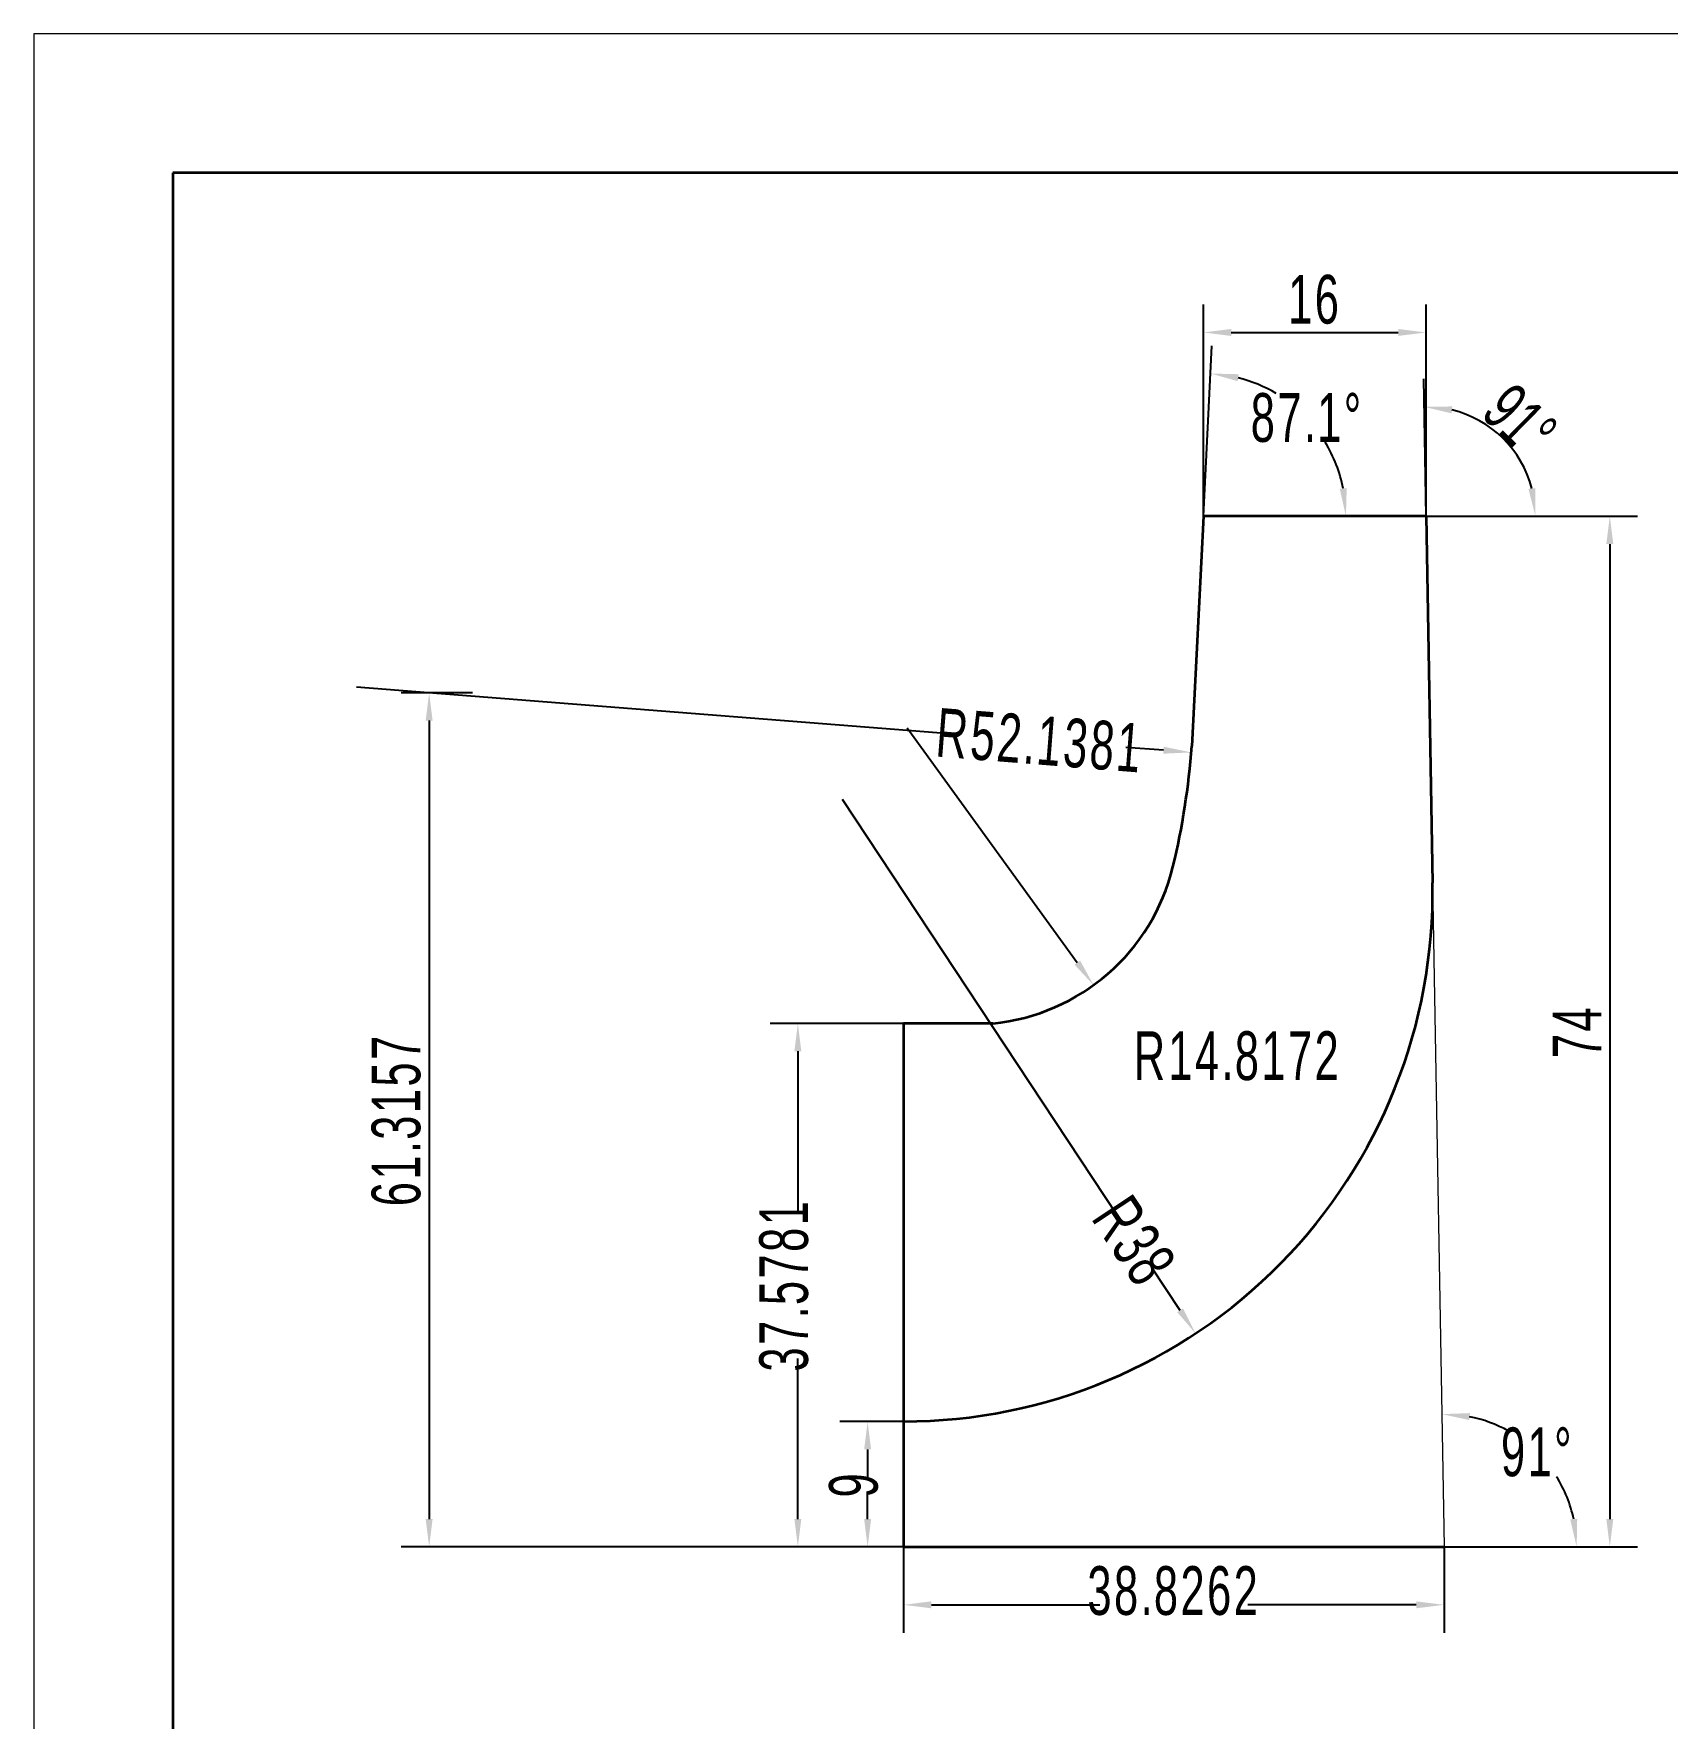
# Model space of a CAD drawing. Header units: millimetres. Extents: x -210 to 210, y -148 to 148.
# Drawn here: x -210 to -92.7, y 27.6 to 148.5 of the extents above; entities that cross this region are included whole.
import ezdxf

# ---------------------------------------------------------------- set-up
doc = ezdxf.new("R2010")
doc.units = ezdxf.units.MM
doc.header["$PDSIZE"] = -10
doc.layers.get('0').update_dxf_attribs({"lineweight": 35})
doc.layers.get('Defpoints').update_dxf_attribs({"lineweight": 18})
for name, color, linetype, lineweight in [('尺寸线层', 3, 'Continuous', 18), ('粗实线层', 7, 'Continuous', 35), ('细实线层', 7, 'Continuous', 18)]:
    doc.layers.add(name, color=color, linetype=linetype, lineweight=lineweight)
doc.styles.add('标准', font='FSGB2312.ttf', dxfattribs={"width": 0.667})
doc.dimstyles.new('标准', dxfattribs={"dimtxt": 3.5, "dimasz": 2, "dimexe": 2, "dimexo": 0, "dimgap": 0, "dimtad": 1, "dimdec": 4, "dimdsep": 46, "dimtxsty": '标准', "dimblk": '_CAXARROW', "dimcen": 0, "dimdle": 8, "dimazin": 2, "dimtfac": 0.707107, "dimtdec": 4, "dimtmove": 2, "dimatfit": 3, "dimfxl": 0, "dimfrac": 2, "dimtolj": 1, "dimarcsym": 0})

# ---------------------------------------------------------------- blocks, each defined once
blk = doc.blocks.new('$CAXA_FRAME_13B17AC1$')
at = {"layer": '粗实线层'}
for p, q in [((-200, 138.5), (-200, -138.5)), ((200, 138.5), (-200, 138.5))]:
    blk.add_line(p, q, dxfattribs=at)
at = {"layer": '细实线层'}
for p, q in [((210, 148.5), (-210, 148.5)), ((-210, 148.5), (-210, -148.5))]:
    blk.add_line(p, q, dxfattribs=at)
blk = doc.blocks.new('_CAXARROW_1')
blk.add_hatch(color=0).paths.add_polyline_path([(0, 0), (-1, 0.125), (-1, -0.125)], flags=0)
blk = doc.blocks.new('*X3')
at = {"layer": '尺寸线层', "color": 0, "linetype": 'Continuous', "lineweight": -2, "transparency": 16777216}
blk.add_line((-108.71, 39.86), (-97.19, 39.86), dxfattribs=at)
for start, end in [(60.8622, 78.945), (12.055, 31.971)]:
    blk.add_arc((-108.71, 39.86), 9.52, start, end, dxfattribs=at)
at = {"layer": '尺寸线层', "color": 0, "lineweight": -2, "transparency": 16777216, "xscale": 2, "yscale": 2, "zscale": 2}
for p, rotation in [((-108.87, 49.39), 174.972476235462), ((-99.19, 39.86), 276.0275237645379)]:
    blk.add_blockref('_CAXARROW_1', p, dxfattribs=dict(at, rotation=rotation))
at = {"layer": '尺寸线层', "color": 0, "transparency": 16777216, "insert": (-102.03, 46.66), "char_height": 3.5, "width": 8.7979, "attachment_point": 5, "line_spacing_factor": 1.15057, "style": '标准'}
blk.add_mtext('\\T1.1;91%%D', dxfattribs=at)
blk = doc.blocks.new('_CAXARROW')
blk.add_hatch(color=0).paths.add_polyline_path([(0, 0), (-1, 0.125), (-1, -0.125)], flags=0)
blk = doc.blocks.new('*X5')
at = {"layer": '尺寸线层', "color": 0, "linetype": 'Continuous', "lineweight": -2, "transparency": 16777216}
for p, q in [((-110, 113.86), (-94.81, 113.86)), ((-96.81, 111.86), (-96.81, 41.86)), ((-108.71, 39.86), (-94.81, 39.86))]:
    blk.add_line(p, q, dxfattribs=at)
at = {"layer": '尺寸线层', "color": 0, "lineweight": -2, "transparency": 16777216, "xscale": 2, "yscale": 2, "zscale": 2}
for p, rotation in [((-96.81, 113.86), 90), ((-96.81, 39.86), 270)]:
    blk.add_blockref('_CAXARROW_1', p, dxfattribs=dict(at, rotation=rotation))
at = {"layer": '尺寸线层', "color": 0, "transparency": 16777216, "insert": (-99.16, 76.86), "char_height": 3.5, "width": 7, "attachment_point": 5, "rotation": 90, "line_spacing_factor": 1.15057, "style": '标准'}
blk.add_mtext('\\T1.1;74', dxfattribs=at)
blk = doc.blocks.new('*X6')
at = {"layer": '尺寸线层', "color": 0, "linetype": 'Continuous', "lineweight": -2, "transparency": 16777216}
for p, q in [((-126, 113.86), (-126, 129.05)), ((-110, 113.86), (-110, 129.05)), ((-124, 127.05), (-112, 127.05))]:
    blk.add_line(p, q, dxfattribs=at)
at = {"layer": '尺寸线层', "color": 0, "lineweight": -2, "transparency": 16777216, "xscale": 2, "yscale": 2, "zscale": 2, "rotation": 180}
blk.add_blockref('_CAXARROW_1', (-126, 127.05), dxfattribs=at)
at = {"layer": '尺寸线层', "color": 0, "lineweight": -2, "transparency": 16777216, "xscale": 2, "yscale": 2, "zscale": 2}
blk.add_blockref('_CAXARROW_1', (-110, 127.05), dxfattribs=at)
at = {"layer": '尺寸线层', "color": 0, "transparency": 16777216, "insert": (-118, 129.41), "char_height": 3.5, "width": 7, "attachment_point": 5, "line_spacing_factor": 1.15057, "style": '标准'}
blk.add_mtext('\\T1.1;16', dxfattribs=at)
blk = doc.blocks.new('*X7')
at = {"layer": '尺寸线层', "color": 0, "linetype": 'Continuous', "lineweight": -2, "transparency": 16777216}
blk.add_line((-126, 113.86), (-125.38, 126.09), dxfattribs=at)
for start, end in [(59.2915, 75.8917), (11.2033, 31.2073)]:
    blk.add_arc((-126, 113.86), 10.24, start, end, dxfattribs=at)
at = {"layer": '尺寸线层', "color": 0, "lineweight": -2, "transparency": 16777216, "xscale": 2, "yscale": 2, "zscale": 2}
for p, rotation in [((-125.48, 124.1), 171.4933758377572), ((-115.76, 113.86), 275.6016634999436)]:
    blk.add_blockref('_CAXARROW_1', p, dxfattribs=dict(at, rotation=rotation))
at = {"layer": '尺寸线层', "color": 0, "transparency": 16777216, "insert": (-118.57, 120.92), "char_height": 3.5, "width": 15.9049, "attachment_point": 5, "line_spacing_factor": 1.15057, "style": '标准'}
blk.add_mtext('\\T1.1;87.1%%D', dxfattribs=at)
blk = doc.blocks.new('*X8')
at = {"layer": '尺寸线层', "color": 0, "linetype": 'Continuous', "lineweight": -2, "transparency": 16777216}
blk.add_line((-147.28, 98.66), (-135.05, 81.81), dxfattribs=at)
at = {"layer": '尺寸线层', "color": 0, "lineweight": -2, "transparency": 16777216, "xscale": 2, "yscale": 2, "zscale": 2, "rotation": 305.9580076394519}
blk.add_blockref('_CAXARROW_1', (-133.88, 80.19), dxfattribs=at)
at = {"layer": '尺寸线层', "color": 0, "transparency": 16777216, "insert": (-123.55, 75.1), "char_height": 3.5, "width": 20.1398, "attachment_point": 5, "line_spacing_factor": 1.15057, "style": '标准'}
blk.add_mtext('\\T1.1;R14.8172', dxfattribs=at)
blk = doc.blocks.new('*X9')
at = {"layer": '尺寸线层', "color": 0, "linetype": 'Continuous', "lineweight": -2, "transparency": 16777216}
for p, q in [((-186.82, 101.61), (-143.92, 98.24)), ((-128.87, 97.05), (-131.56, 97.26))]:
    blk.add_line(p, q, dxfattribs=at)
at = {"layer": '尺寸线层', "color": 0, "lineweight": -2, "transparency": 16777216, "xscale": 2, "yscale": 2, "zscale": 2, "rotation": 355.5006419144563}
blk.add_blockref('_CAXARROW_1', (-126.87, 96.9), dxfattribs=at)
at = {"layer": '尺寸线层', "color": 0, "transparency": 16777216, "insert": (-137.74, 97.75), "char_height": 3.5, "width": 20.1398, "attachment_point": 5, "rotation": 355.5006, "line_spacing_factor": 1.15057, "style": '标准'}
blk.add_mtext('\\T1.1;R52.1381', dxfattribs=at)
blk = doc.blocks.new('*X10')
at = {"layer": '尺寸线层', "color": 0, "linetype": 'Continuous', "lineweight": -2, "transparency": 16777216}
for p, q in [((-178.49, 101.18), (-183.6, 101.18)), ((-181.6, 99.18), (-181.6, 41.86)), ((-147.53, 39.86), (-183.6, 39.86))]:
    blk.add_line(p, q, dxfattribs=at)
at = {"layer": '尺寸线层', "color": 0, "lineweight": -2, "transparency": 16777216, "xscale": 2, "yscale": 2, "zscale": 2}
for p, rotation in [((-181.6, 101.18), 90), ((-181.6, 39.86), 270)]:
    blk.add_blockref('_CAXARROW_1', p, dxfattribs=dict(at, rotation=rotation))
at = {"layer": '尺寸线层', "color": 0, "transparency": 16777216, "insert": (-183.96, 70.52), "char_height": 3.5, "width": 16.3087, "attachment_point": 5, "rotation": 90, "line_spacing_factor": 1.15057, "style": '标准'}
blk.add_mtext('\\T1.1;61.3157', dxfattribs=at)
blk = doc.blocks.new('*X37')
at = {"layer": '尺寸线层', "color": 0, "linetype": 'Continuous', "lineweight": -2, "transparency": 16777216}
for p, q in [((-151.95, 93.54), (-132.16, 63.63)), ((-127.67, 56.84), (-129.73, 59.95))]:
    blk.add_line(p, q, dxfattribs=at)
at = {"layer": '尺寸线层', "color": 0, "lineweight": -2, "transparency": 16777216, "xscale": 2, "yscale": 2, "zscale": 2, "rotation": 303.4960987944019}
blk.add_blockref('_CAXARROW_1', (-126.56, 55.18), dxfattribs=at)
at = {"layer": '尺寸线层', "color": 0, "transparency": 16777216, "insert": (-130.94, 61.79), "char_height": 3.5, "width": 6.2811, "attachment_point": 5, "rotation": 303.4961, "line_spacing_factor": 1.15057, "style": '标准'}
blk.add_mtext('\\T1.1;R38', dxfattribs=at)
blk = doc.blocks.new('*X38')
at = {"layer": '尺寸线层', "color": 0, "linetype": 'Continuous', "lineweight": -2, "transparency": 16777216}
for p, q in [((-147.53, 39.86), (-147.53, 33.7)), ((-108.71, 39.86), (-108.71, 33.7)), ((-145.53, 35.7), (-133.44, 35.7)), ((-110.71, 35.7), (-122.8, 35.7))]:
    blk.add_line(p, q, dxfattribs=at)
at = {"layer": '尺寸线层', "color": 0, "lineweight": -2, "transparency": 16777216, "xscale": 2, "yscale": 2, "zscale": 2, "rotation": 180}
blk.add_blockref('_CAXARROW_1', (-147.53, 35.7), dxfattribs=at)
at = {"layer": '尺寸线层', "color": 0, "lineweight": -2, "transparency": 16777216, "xscale": 2, "yscale": 2, "zscale": 2}
blk.add_blockref('_CAXARROW_1', (-108.71, 35.7), dxfattribs=at)
at = {"layer": '尺寸线层', "color": 0, "transparency": 16777216, "insert": (-128.12, 36.7), "char_height": 3.5, "width": 13.265, "attachment_point": 5, "line_spacing_factor": 1.15057, "style": '标准'}
blk.add_mtext('\\T1.1;38.8262', dxfattribs=at)
blk = doc.blocks.new('*X39')
at = {"layer": '尺寸线层', "color": 0, "linetype": 'Continuous', "lineweight": -2, "transparency": 16777216}
for p, q in [((-147.53, 48.86), (-152.11, 48.86)), ((-150.11, 46.86), (-150.11, 44.89)), ((-150.11, 41.86), (-150.11, 43.84)), ((-147.53, 39.86), (-152.11, 39.86))]:
    blk.add_line(p, q, dxfattribs=at)
at = {"layer": '尺寸线层', "color": 0, "lineweight": -2, "transparency": 16777216, "xscale": 2, "yscale": 2, "zscale": 2}
for p, rotation in [((-150.11, 48.86), 90), ((-150.11, 39.86), 270)]:
    blk.add_blockref('_CAXARROW_1', p, dxfattribs=dict(at, rotation=rotation))
at = {"layer": '尺寸线层', "color": 0, "transparency": 16777216, "insert": (-151.11, 44.36), "char_height": 3.5, "width": 3.9568, "attachment_point": 5, "rotation": 90, "line_spacing_factor": 1.15057, "style": '标准'}
blk.add_mtext('\\T1.1;9', dxfattribs=at)
blk = doc.blocks.new('*X40')
at = {"layer": '尺寸线层', "color": 0, "linetype": 'Continuous', "lineweight": -2, "transparency": 16777216}
for p, q in [((-147.53, 77.44), (-157.12, 77.44)), ((-155.12, 75.44), (-155.12, 63.93)), ((-155.12, 41.86), (-155.12, 53.38)), ((-147.53, 39.86), (-157.12, 39.86))]:
    blk.add_line(p, q, dxfattribs=at)
at = {"layer": '尺寸线层', "color": 0, "lineweight": -2, "transparency": 16777216, "xscale": 2, "yscale": 2, "zscale": 2}
for p, rotation in [((-155.12, 77.44), 90), ((-155.12, 39.86), 270)]:
    blk.add_blockref('_CAXARROW_1', p, dxfattribs=dict(at, rotation=rotation))
at = {"layer": '尺寸线层', "color": 0, "transparency": 16777216, "insert": (-156.12, 58.65), "char_height": 3.5, "width": 13.1641, "attachment_point": 5, "rotation": 90, "line_spacing_factor": 1.15057, "style": '标准'}
blk.add_mtext('\\T1.1;37.5781', dxfattribs=at)
blk = doc.blocks.new('*D48')
at = {"layer": 'Defpoints', "color": 0, "transparency": 16777216}
for p in [(-103.23, 117.83), (-126, 113.86), (-110, 113.86), (-110, 113.86), (-109.54, 87.53)]:
    blk.add_point(p, dxfattribs=at)
at = {"layer": '尺寸线层', "color": 0, "linetype": 'Continuous', "lineweight": -2, "transparency": 16777216}
for q in [(-110.17, 123.71), (-100.15, 113.86)]:
    blk.add_line((-110, 113.86), q, dxfattribs=at)
blk.add_arc((-110, 113.86), 7.85, 14.644, 76.356, dxfattribs=at)
at = {"layer": '尺寸线层', "color": 0, "lineweight": -2, "transparency": 16777216, "xscale": 2, "yscale": 2, "zscale": 2}
for p, rotation in [((-110.14, 121.71), 173.6780216397391), ((-102.15, 113.86), 277.3219783602609)]:
    blk.add_blockref('_CAXARROW', p, dxfattribs=dict(at, rotation=rotation))
at = {"layer": '尺寸线层', "color": 0, "transparency": 16777216, "insert": (-103.27, 120.71), "char_height": 3.5, "attachment_point": 5, "rotation": 315.5, "style": '标准'}
blk.add_mtext('\\A1;91°', dxfattribs=at)

msp = doc.modelspace()

# ---------------------------------------------------------------- linework, layer by layer
at = {"layer": '尺寸线层'}
msp.add_line((-109.5403, 87.52731), (-108.70834, 39.86412), dxfattribs=at)
at = {"layer": '粗实线层'}
for p, q in [((-126.00001, 113.86412), (-126.83811, 97.34819)), ((-110.00001, 113.86412), (-126.00001, 113.86412)), ((-110.00001, 113.86412), (-109.5403, 87.52731)), ((-141.12101, 77.44223), (-147.53451, 77.44223)), ((-147.53451, 77.44223), (-147.53451, 48.86412)), ((-147.53451, 48.86412), (-147.53451, 39.86412)), ((-147.53451, 39.86412), (-108.70834, 39.86412))]:
    msp.add_line(p, q, dxfattribs=at)
for centre, radius, start, end in [((-178.8492, 100.98516), 52.1381, 346.3652238, 355.9999992), ((-142.5801, 92.18744), 14.81722, 275.6512054, 346.3652222), ((-147.53451, 86.86412), 38, 270, 1)]:
    msp.add_arc(centre, radius, start, end, dxfattribs=at)

# ---------------------------------------------------------------- block references
msp.add_blockref('$CAXA_FRAME_13B17AC1$', (0, 0), dxfattribs=at)

# ---------------------------------------------------------------- dimensions: what is measured, and where the dimension line sits
at = {"layer": '尺寸线层'}
for base, p1, p2, override, picture, middle in [((-110.00001, 127.05372), (-126.00001, 113.86412), (-110.00001, 113.86412), {"dimsah": 1, "dimtfill": 1, "dimtzin": 0}, '*X6', (-118.00001, 129.4098)), ((-108.70834, 35.70461), (-147.53451, 39.86412), (-108.70834, 39.86412), {"dimsah": 1, "dimtzin": 8}, '*X38', (-128.12143, 36.70461))]:
    dim = msp.add_linear_dim(base=base, p1=p1, p2=p2, dimstyle='标准', override=override, dxfattribs=at)
    dim.commit()
    dim.dimension.update_dxf_attribs({"geometry": picture, "text_midpoint": middle, "dimtype": 160})
for base, line1, line2, picture, middle in [((-118.57465, 120.92224), ((-126.00001, 113.86412), (-126.83811, 97.34819)), ((-110.00001, 113.86412), (-126.00001, 113.86412)), '*X7', (-118.57465, 120.92224)), ((-102.03341, 46.65658), ((-141.12101, 39.86412), (-108.70834, 39.86412)), ((-108.70834, 39.86412), (-109.5403, 87.52731)), '*X3', (-102.03341, 46.65658))]:
    dim = msp.add_angular_dim_2l(base=base, line1=line1, line2=line2, dimstyle='标准', override={"dimtad": 0, "dimtih": 1, "dimtoh": 1, "dimsah": 1, "dimtdec": 2, "dimtfill": 1, "dimtzin": 8}, dxfattribs=at)
    dim.commit()
    dim.dimension.update_dxf_attribs({"geometry": picture, "text_midpoint": middle})
dim = msp.add_angular_dim_2l(base=(-103.22767, 117.82684), line1=((-109.5403, 87.52731), (-110.00001, 113.86412)), line2=((-110.00001, 113.86412), (-126.00001, 113.86412)), dimstyle='标准', dxfattribs=at)
dim.commit()
dim.dimension.update_dxf_attribs({"geometry": '*D48', "text_midpoint": (-103.27372, 120.70884)})
for base, p1, p2, angle, override, picture, middle in [((-96.80655, 39.86412), (-110.00001, 113.86412), (-108.70834, 39.86412), 270, {"dimsah": 1, "dimtfill": 1, "dimtzin": 0}, '*X5', (-99.16263, 76.86412)), ((-181.60471, 39.86412), (-178.49016, 101.17983), (-147.53451, 39.86412), 270, {"dimsah": 1, "dimtfill": 1, "dimtzin": 0}, '*X10', (-183.96079, 70.52197)), ((-155.12057, 39.86412), (-147.53451, 77.44223), (-147.53451, 39.86412), 90, {"dimsah": 1, "dimtzin": 8}, '*X40', (-156.12057, 58.65317)), ((-150.11223, 39.86412), (-147.53451, 48.86412), (-147.53451, 39.86412), 90, {"dimsah": 1, "dimtzin": 8}, '*X39', (-151.11223, 44.36412))]:
    dim = msp.add_linear_dim(base=base, p1=p1, p2=p2, angle=angle, dimstyle='标准', override=override, dxfattribs=at)
    dim.commit()
    dim.dimension.update_dxf_attribs({"geometry": picture, "text_midpoint": middle, "dimtype": 160})
for center, mpoint, override, picture, middle in [((-178.8492, 100.98516), (-126.87178, 96.89503), {"dimpost": 'R<>', "dimsah": 1, "dimtfill": 1, "dimtzin": 0}, '*X9', (-137.74068, 97.75031)), ((-142.5801, 92.18744), (-133.87954, 80.19367), {"dimtih": 1, "dimtoh": 1, "dimpost": 'R<>', "dimsah": 1, "dimtfill": 1, "dimtzin": 0}, '*X8', (-123.55069, 73.3452)), ((-147.53451, 86.86412), (-126.56307, 55.17503), {"dimpost": 'R<>', "dimsah": 1, "dimtzin": 8}, '*X37', (-130.94031, 61.78931))]:
    dim = msp.add_radius_dim(center=center, mpoint=mpoint, dimstyle='标准', override=override, dxfattribs=at)
    dim.commit()
    dim.dimension.update_dxf_attribs({"geometry": picture, "text_midpoint": middle, "dimtype": 164})

doc.saveas('drawing.dxf')
